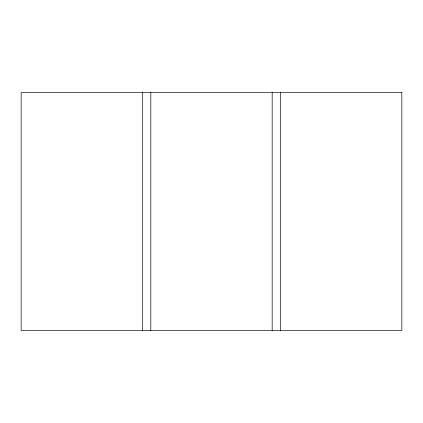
<?xml version="1.0" encoding="UTF-8"?>
<svg xmlns="http://www.w3.org/2000/svg" width="423" height="423" viewBox="0 0 423 423"><rect width="100%" height="100%" fill="white"/><g stroke="black" fill="none" stroke-linecap="round" stroke-linejoin="round"><path stroke-width="0.63" d="M280.502 92.531L280.502 330.469M272.174 92.531L272.174 330.469M150.826 92.531L150.826 330.469M142.498 92.531L142.498 330.469M401.85 92.531L21.15 92.531L21.15 330.469L401.85 330.469L401.85 92.531"/></g></svg>
